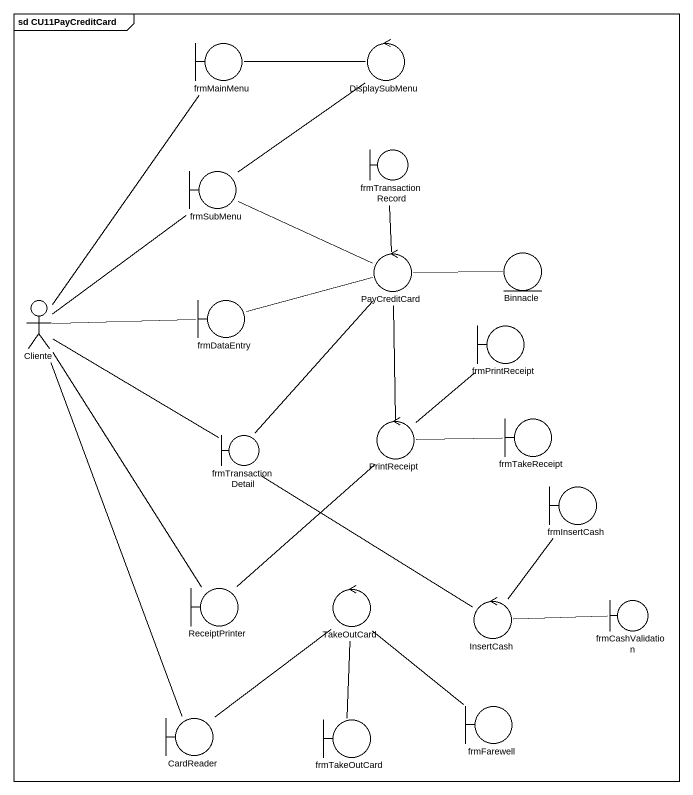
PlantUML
@startuml
mainframe sd CU11PayCreditCard
boundary frmMainMenu
control DisplaySubMenu
boundary frmSubMenu
boundary frmTransactionRecord
control PayCreditCard
entity Binnacle
actor Cliente
boundary frmDataEntry
boundary frmPrintReceipt
boundary frmTransactionDetail
control PrintReceipt
boundary frmTakeReceipt
boundary frmInsertCash
boundary ReceiptPrinter
control TakeOutCard
control InsertCash
boundary frmCashValidation
boundary frmFarewell
boundary CardReader
boundary frmTakeOutCard
frmMainMenu -right- DisplaySubMenu
frmSubMenu -up- DisplaySubMenu
frmSubMenu -right- PayCreditCard
PayCreditCard -up- frmTransactionRecord
PayCreditCard -right- Binnacle
PayCreditCard -left- frmDataEntry
PayCreditCard -- frmTransactionDetail
PayCreditCard -- PrintReceipt
Cliente -up- frmMainMenu
Cliente -up- frmSubMenu
Cliente -right- frmDataEntry
Cliente -- frmTransactionDetail
Cliente -- ReceiptPrinter
Cliente -- CardReader
frmTransactionDetail -- InsertCash
PrintReceipt -up- frmPrintReceipt
PrintReceipt -right- frmTakeReceipt
PrintReceipt -- ReceiptPrinter
frmInsertCash -- InsertCash
TakeOutCard -- frmFarewell
TakeOutCard -- CardReader
InsertCash -right- frmCashValidation
frmTakeOutCard -up- TakeOutCard
@enduml
